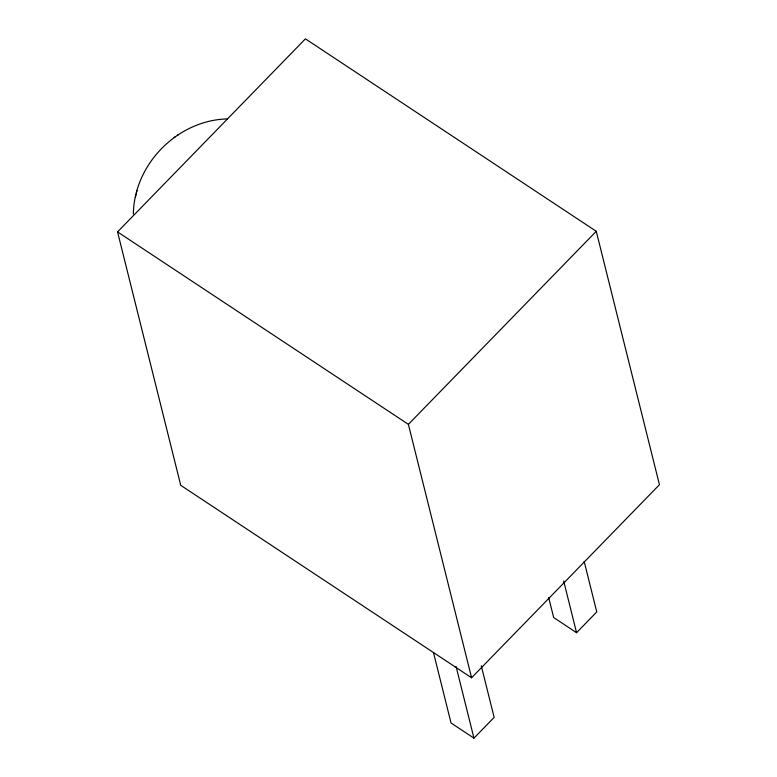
<?xml version="1.0" encoding="UTF-8"?>
<svg xmlns="http://www.w3.org/2000/svg" width="777" height="777" viewBox="0 0 777 777"><rect width="100%" height="100%" fill="white"/><g stroke="black" fill="none" stroke-linecap="round" stroke-linejoin="round"><path stroke-width="1.17" d="M133.362 214.073C133.974 164.258 177.496 120.163 227.302 118.91M135.441 196.999L136.062 194.522M136.402 193.114L137.005 190.686M117.55 231.905L305.419 38.85L596.26 231.303L659.45 484.712L471.581 677.758L180.74 485.314L117.55 231.905L408.391 424.349L471.581 677.758M408.391 424.349L596.26 231.303M433.479 652.525L451.048 722.998L473.951 738.15L494.143 717.394L481.264 665.714M548.688 597.581L553.671 617.54L576.563 632.701L596.765 611.936L584.178 561.441M174.135 137.539L175.126 136.869M177.467 135.256L178.36 134.654M563.684 581.021L576.563 632.701M456.08 666.511L473.951 738.15"/></g></svg>
